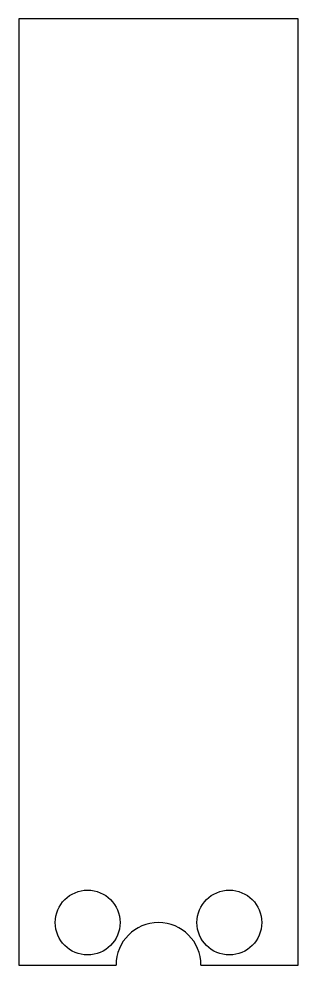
# Model space of a CAD drawing. Header units: millimetres. Extents: x 38.2 to 64.5, y 131 to 220.
import ezdxf

# ---------------------------------------------------------------- set-up
doc = ezdxf.new("R2010")
doc.units = ezdxf.units.MM
doc.layers.add('CUT', color=7, linetype='Continuous')

msp = doc.modelspace()

# ---------------------------------------------------------------- linework, layer by layer
at = {"layer": 'CUT'}
for p, q in [((64.55, 220, -1.5), (38.25, 220, -1.5)), ((38.25, 220, -1.5), (38.25, 131, -1.5)), ((64.55, 131, -1.5), (64.55, 220, -1.5)), ((38.25, 131, -1.5), (47.4, 131, -1.5)), ((55.4, 131, -1.5), (64.55, 131, -1.5))]:
    msp.add_line(p, q, dxfattribs=at)
for centre in [(44.725, 135, -1.5), (58.075, 135, -1.5)]:
    msp.add_circle(centre, 3.05, dxfattribs=at)
msp.add_arc((51.4, 131, -1.5), 4, 0, 180, dxfattribs=at)

doc.saveas('drawing.dxf')
